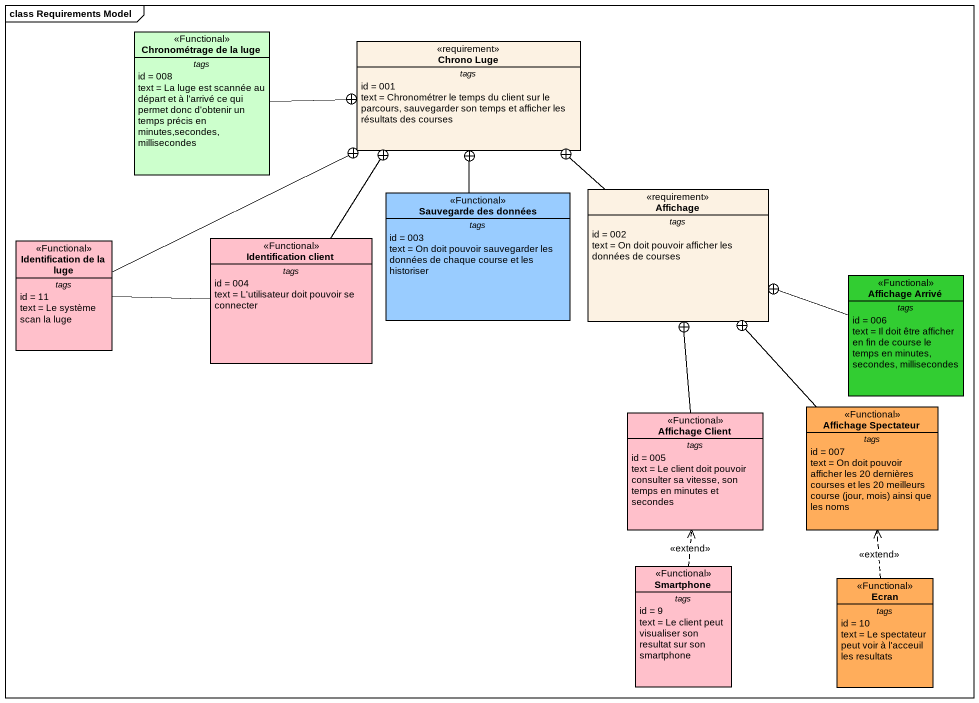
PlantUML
@startuml
mainframe class Requirements Model
hide circle
hide empty members
class "Chronométrage de la luge" as Chronométrage_de_la_luge <<Functional>> #CCFFCC {
  -- tags --
  id = 008
  text = La luge est scannée au départ et à l'arrivé ce qui permet donc d'obtenir un temps précis en minutes,secondes,millisecondes
}
class "Chrono Luge" as Chrono_Luge <<requirement>> {
  -- tags --
  id = 001
  text = Chronométrer le temps du client sur le parcours, sauvegarder son temps et afficher les résultats des courses
}
class "Sauvegarde des données" as Sauvegarde_des_données <<Functional>> #99CCFF {
  -- tags --
  id = 003
  text = On doit pouvoir sauvegarder les données de chaque course et les historiser
}
class Affichage <<requirement>> {
  -- tags --
  id = 002
  text = On doit pouvoir afficher les données de courses
}
class "Identification de la luge" as Identification_de_la_luge <<Functional>> #FFC0CB {
  -- tags --
  id = 11
  text = Le système scan la luge
}
class "Identification client" as Identification_client <<Functional>> #FFC0CB {
  -- tags --
  id = 004
  text = L'utilisateur doit pouvoir se connecter
}
class "Affichage Arrivé" as Affichage_Arrivé <<Functional>> #32CD32 {
  -- tags --
  id = 006
  text = Il doit être afficher en fin de course le temps en minutes, secondes, millisecondes
}
class "Affichage Client" as Affichage_Client <<Functional>> #FFC0CB {
  -- tags --
  id = 005
  text = Le client doit pouvoir consulter sa vitesse, son temps en minutes et secondes
}
class "Affichage Spectateur" as Affichage_Spectateur <<Functional>> #FFAD5B {
  -- tags --
  id = 007
  {field} text = On doit pouvoir afficher les 20 dernières courses et les 20 meilleurs course (jour, mois) ainsi que les noms
}
class Smartphone <<Functional>> #FFC0CB {
  -- tags --
  id = 9
  text = Le client peut visualiser son resultat sur son smartphone
}
class Ecran <<Functional>> #FFAD5B {
  -- tags --
  id = 10
  text = Le spectateur peut voir à l'acceuil les resultats
}
Chronométrage_de_la_luge -right-+ Chrono_Luge
Sauvegarde_des_données -up-+ Chrono_Luge
Affichage -up-+ Chrono_Luge
Identification_de_la_luge -right-+ Chrono_Luge
Identification_client -up-+ Chrono_Luge
Identification_client -left- Identification_de_la_luge
Affichage_Arrivé -left-+ Affichage
Affichage_Client -up-+ Affichage
Affichage_Spectateur -up-+ Affichage
Smartphone .up.> Affichage_Client : <<extend>>
Ecran .up.> Affichage_Spectateur : <<extend>>
@enduml
